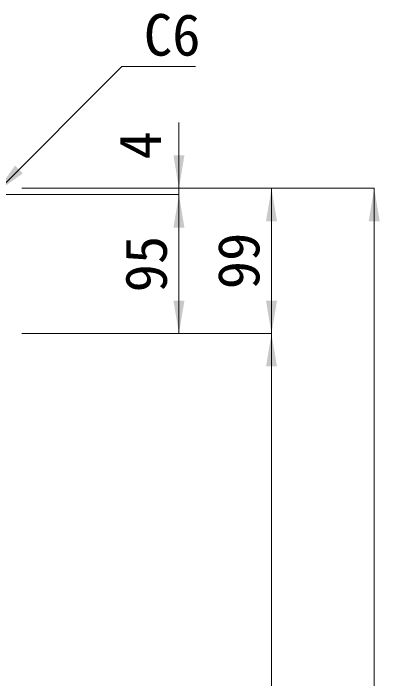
# Model space of a CAD drawing. Units: millimetres at full size, sheet at 1:40; some dimension numbers follow another scale. Extents: x 69750 to 116230, y -28801 to 513.
# Drawn here: x 74963.2 to 75213.4, y -19722.8 to -19267.9 of the extents above; entities that cross this region are included whole.
import ezdxf
from ezdxf.enums import TextEntityAlignment as Align

# ---------------------------------------------------------------- set-up
doc = ezdxf.new("R2010")
doc.units = ezdxf.units.MM
doc.header["$LTSCALE"] = 40
doc.layers.add('寸法線', color=7, linetype='Continuous', lineweight=9)
doc.layers.add('引出線', color=4, linetype='Continuous', lineweight=9)
doc.styles.add('ＭＳ ゴシック', font='')
doc.styles.get('ＭＳ ゴシック').set_extended_font_data('MS Gothic')

# ---------------------------------------------------------------- blocks, each defined once
blk = doc.blocks.new('filled_arrow')
at = {"color": 0, "linetype": 'Continuous', "lineweight": -2}
blk.add_solid([(7.5, 1.25), (0, 0), (7.5, -1.25)], dxfattribs=at)

msp = doc.modelspace()

# ---------------------------------------------------------------- linework, layer by layer
at = {"layer": '寸法線'}
for p, q in [((75076.32, -19436.85), (75076.32, -19342.55)), ((74969.09, -19387.55), (75139.55, -19387.55)), ((74969.09, -19387.55), (75209.7, -19387.55)), ((74969.09, -19387.55), (75076.32, -19387.55)), ((75139.55, -19387.55), (75139.55, -19486.85)), ((75209.7, -19387.55), (75209.7, -20136.85)), ((74754.09, -19391.85), (75076.32, -19391.85)), ((74754.09, -19391.85), (75076.32, -19391.85)), ((75076.32, -19486.85), (75076.32, -19391.85)), ((74969.09, -19486.85), (75139.55, -19486.85)), ((74969.09, -19486.85), (75139.55, -19486.85)), ((74969.09, -19486.85), (75076.32, -19486.85)), ((75139.55, -19486.85), (75139.55, -20136.85))]:
    msp.add_line(p, q, dxfattribs=at)
at = {"layer": '引出線'}
msp.add_lwpolyline([(74951.09, -19390.61), (75037.33, -19304.37), (75087.66, -19304.37)], dxfattribs=at)

# ---------------------------------------------------------------- block references
at = {"layer": '寸法線', "xscale": 3, "yscale": 3}
for p, rotation in [((75076.32, -19387.55), 90), ((75139.55, -19387.55), 270), ((75209.7, -19387.55), 270), ((75076.32, -19391.85), 270), ((75076.32, -19391.85), 270), ((75076.32, -19486.85), 90), ((75139.55, -19486.85), 90), ((75139.55, -19486.85), 270)]:
    msp.add_blockref('filled_arrow', p, dxfattribs=dict(at, rotation=rotation))
at = {"layer": '引出線', "xscale": 3, "yscale": 3, "rotation": 45}
msp.add_blockref('filled_arrow', (74951.09, -19390.61), dxfattribs=at)

# ---------------------------------------------------------------- texts
at = {"layer": '寸法線', "style": 'ＭＳ ゴシック'}
for s, p in [('4', (75049.78, -19358.18)), ('95', (75053.82, -19439.35)), ('99', (75117.05, -19437.2))]:
    msp.add_text(s, height=28.48, rotation=90, dxfattribs=at).set_placement(p, align=Align.MIDDLE_CENTER)
at = {"layer": '引出線', "style": 'ＭＳ ゴシック'}
msp.add_text('C6', height=28.48, dxfattribs=at).set_placement((75052.33, -19268.37), align=Align.TOP_LEFT)

doc.saveas('drawing.dxf')
